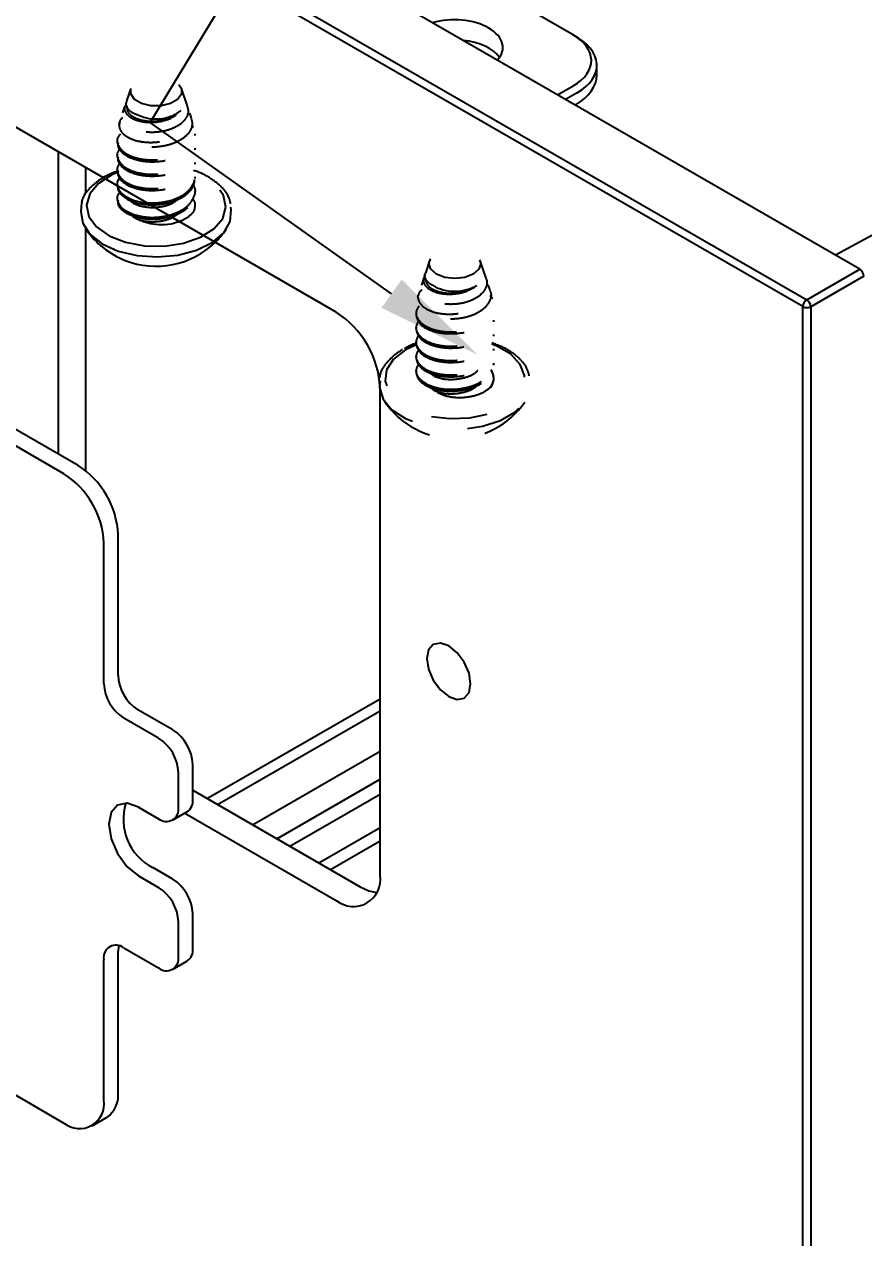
# Model space of a CAD drawing. Extents: x -1.2 to 11.1, y -7.1 to 0.
# Drawn here: x 2.399 to 3.889, y -4.546 to -2.391 of the extents above; entities that cross this region are included whole.
import ezdxf
from ezdxf import colors
from ezdxf.entities.mleader import LeaderData, LeaderLine
from ezdxf.math import Vec2, Vec3

# ---------------------------------------------------------------- set-up
doc = ezdxf.new("R2010")
doc.units = 0
doc.header["$LTSCALE"] = 0.5
doc.header["$MEASUREMENT"] = 0
doc.linetypes.add('HIDDEN2', pattern=[0.1875, 0.125, -0.0625])
for name, color, linetype in [('End Cap', 92, 'CONTINUOUS'), ('FAB DWG', 221, 'CONTINUOUS'), ('Hardware', 242, 'CONTINUOUS'), ('Housing', 150, 'CONTINUOUS')]:
    doc.layers.add(name, color=color, linetype=linetype)
doc.styles.add('LSAD_Standard', font='arial.ttf')

msp = doc.modelspace()

# ---------------------------------------------------------------- linework, layer by layer
at = {"layer": 'End Cap', "transparency": 16777216}
for p, q in [((3.8821, -2.8258), (1.4726, -1.4349)), ((3.781, -2.8923), (1.3748, -1.5032)), ((1.3818, -1.4911), (3.788, -2.8801)), ((3.3719, -2.4087), (2.6761, -2.007)), ((2.9527, -2.9022), (2.2032, -2.4695)), ((3.4154, -2.4807), (3.4154, -2.4634)), ((3.3456, -2.5161), (3.3733, -2.5001)), ((3.3804, -2.5124), (3.3598, -2.5243)), ((3.9266, -2.7532), (3.8393, -2.8011)), ((3.788, -2.8801), (3.8821, -2.8258)), ((3.8892, -2.8381), (3.7951, -2.8924)), ((3.781, -6.2083), (3.781, -2.8923)), ((3.7951, -2.8924), (3.7951, -6.2084)), ((3.0305, -3.9024), (3.0305, -3.0369)), ((2.698, -3.7513), (2.9951, -3.9229)), ((2.6837, -3.7921), (2.9527, -3.9474))]:
    msp.add_line(p, q, dxfattribs=at)
at = {"layer": 'End Cap', "transparency": 16777216, "flags": 128}
for points in [[(3.1913, -3.5625), (3.1884, -3.5436), (3.18, -3.5242), (3.1673, -3.5072), (3.1525, -3.4952), (3.1376, -3.49), (3.125, -3.4925), (3.1165, -3.5022), (3.1136, -3.5176), (3.1165, -3.5365), (3.125, -3.556), (3.1376, -3.573), (3.1525, -3.585), (3.1673, -3.5902), (3.18, -3.5877), (3.1884, -3.578), (3.1913, -3.5625)], [(2.9951, -3.9229), (3.0103, -3.9299), (3.0246, -3.9332)]]:
    msp.add_lwpolyline(points, dxfattribs=at)
at = {"layer": 'End Cap', "transparency": 16777216}
for centre, radius, start, end in [((3.7964, -2.893), 0.0154, 123.2297, 177.3477), ((3.7792, -2.8934), 0.0159, 3.5222, 56.4778), ((2.8616, -3.0446), 0.169, 2.6055, 57.3945), ((3.7881, -2.8786), 0.0154, 242.6565, 296.7662), ((2.9831, -3.9101), 0.048, 230.7967, 9.214)]:
    msp.add_arc(centre, radius, start, end, dxfattribs=at)
for centre, major_axis, ratio, start_param, end_param in [((3.1635, -2.4309), (0.085, -0.0013), 0.567125, 0.793824, 2.067927), ((3.1635, -2.4309), (0.085, -0.0013), 0.567125, 5.802907, 7.077009), ((3.2906, -2.454), (0.115, -0.0017), 0.567125, 5.523666, 7.077009), ((3.2904, -2.4622), (0.125, -0.0017), 0.567944, 5.523014, 7.131563), ((3.1635, -2.4687), (0.085, 0.0013), 0.587275, 0.368683, 1.39011), ((3.2904, -2.4819), (0.125, 0.0018), 0.586483, 5.46671, 6.274896), ((3.8821, -2.834), (-0.005, 0.00866), 0.577557, 3.927224, 5.497716)]:
    msp.add_ellipse(centre, major_axis=major_axis, ratio=ratio, start_param=start_param, end_param=end_param, dxfattribs=at)
at = {"layer": 'Hardware', "linetype": 'HIDDEN2', "transparency": 16777216}
for p, q in [((2.5878, -2.5045), (2.5805, -2.5268)), ((2.6886, -2.5362), (2.6782, -2.5045)), ((2.5776, -2.5356), (2.5735, -2.5482)), ((2.5809, -2.5354), (2.5809, -2.539)), ((2.5682, -2.5645), (2.5665, -2.5696)), ((2.6956, -2.5576), (2.6926, -2.5485)), ((2.702, -2.5884), (2.702, -2.5852)), ((2.564, -2.598), (2.564, -2.6011)), ((2.564, -2.6235), (2.564, -2.6267)), ((2.702, -2.6139), (2.702, -2.6107)), ((2.564, -2.649), (2.564, -2.6522)), ((2.702, -2.6394), (2.702, -2.6362)), ((2.702, -2.6649), (2.702, -2.6618)), ((2.564, -2.6745), (2.564, -2.6777)), ((2.702, -2.6905), (2.702, -2.6873)), ((2.564, -2.7), (2.564, -2.7032)), ((3.1181, -2.8109), (3.111, -2.8326)), ((3.2187, -2.8419), (3.2085, -2.8109)), ((3.1083, -2.841), (3.104, -2.8539)), ((3.1113, -2.8421), (3.1113, -2.8445)), ((3.2257, -2.8633), (3.2226, -2.8538)), ((3.0987, -2.8701), (3.097, -2.8753)), ((3.0943, -2.9035), (3.0943, -2.9067)), ((3.0943, -2.9291), (3.0943, -2.9322)), ((3.2323, -2.9195), (3.2323, -2.9163)), ((3.2323, -2.945), (3.2323, -2.9418)), ((3.0943, -2.9546), (3.0943, -2.9578)), ((3.2323, -2.9705), (3.2323, -2.9673)), ((3.0943, -2.9801), (3.0943, -2.9833)), ((3.2323, -2.996), (3.2323, -2.9929)), ((3.0943, -3.0056), (3.0943, -3.0088)), ((3.1175, -3.0092), (3.1265, -3.0157))]:
    msp.add_line(p, q, dxfattribs=at)
at = {"layer": 'Hardware', "transparency": 16777216}
for p, q in [((2.4693, -3.1894), (1.6119, -2.6945)), ((2.4947, -3.1748), (1.6373, -2.6798)), ((2.5654, -3.5473), (2.5654, -3.2972)), ((2.54, -3.562), (2.54, -3.3119)), ((2.6626, -3.6443), (2.6007, -3.6085)), ((2.6372, -3.6589), (2.5753, -3.6232)), ((2.698, -3.7669), (2.698, -3.7055)), ((2.6726, -3.7816), (2.6726, -3.7202)), ((2.6017, -3.7815), (2.6372, -3.802)), ((2.6622, -3.8045), (2.6876, -3.7898)), ((2.6626, -3.9094), (2.6271, -3.8889)), ((2.6017, -3.9036), (2.6372, -3.9241)), ((2.6726, -4.0468), (2.6726, -3.9853)), ((2.698, -4.0321), (2.698, -3.9707)), ((2.54, -4.302), (2.54, -4.0519)), ((2.5654, -4.2873), (2.5654, -4.0372)), ((2.5753, -4.0315), (2.6372, -4.0672)), ((2.6622, -4.0697), (2.6876, -4.055)), ((2.2121, -4.1943), (2.4693, -4.3428)), ((2.5193, -4.3477), (2.5447, -4.3331))]:
    msp.add_line(p, q, dxfattribs=at)
at = {"layer": 'Hardware', "linetype": 'HIDDEN2', "transparency": 16777216, "flags": 128}
for points in [[(2.6711, -2.5244), (2.6583, -2.5317), (2.6417, -2.5356), (2.6237, -2.5355), (2.6072, -2.5315), (2.5946, -2.5241), (2.5878, -2.5145), (2.588, -2.5041), (2.5949, -2.4946), (2.6077, -2.4873), (2.6243, -2.4834), (2.6423, -2.4835), (2.6588, -2.4875), (2.6714, -2.4949), (2.6782, -2.5045), (2.6781, -2.5148), (2.6711, -2.5244)], [(2.5642, -2.6541), (2.5542, -2.6584), (2.5423, -2.6659)], [(2.7165, -2.7659), (2.7356, -2.7538), (2.7511, -2.7355), (2.7569, -2.7154), (2.7528, -2.6951), (2.7389, -2.6764), (2.7165, -2.6607), (2.7019, -2.6541)], [(2.7348, -2.7764), (2.7529, -2.761), (2.7644, -2.7411), (2.7662, -2.7201), (2.7653, -2.7155)], [(2.5918, -2.732), (2.5959, -2.7347), (2.6038, -2.7385)], [(3.1959, -2.8346), (3.1809, -2.8403), (3.1633, -2.8423), (3.1457, -2.8403), (3.1308, -2.8346), (3.1208, -2.826), (3.1173, -2.8158), (3.1208, -2.8056), (3.1308, -2.797), (3.1457, -2.7913), (3.1633, -2.7892), (3.1809, -2.7913), (3.1959, -2.797), (3.2058, -2.8056), (3.2093, -2.8158), (3.2058, -2.826), (3.1959, -2.8346)], [(3.095, -2.9602), (3.0757, -2.9693), (3.0545, -2.9856), (3.0422, -3.0047), (3.0397, -3.025), (3.0472, -3.0449), (3.0641, -3.0628), (3.0891, -3.0772), (3.12, -3.087), (3.1545, -3.0913), (3.1897, -3.0899), (3.2228, -3.0827), (3.251, -3.0705), (3.2721, -3.0542), (3.2845, -3.0351), (3.287, -3.0148), (3.2795, -2.9949), (3.2626, -2.977), (3.2376, -2.9626), (3.2287, -2.9591)], [(3.0306, -3.0239), (3.0297, -3.0358), (3.0359, -3.0565), (3.0515, -3.0755), (3.0755, -3.0913), (3.1059, -3.1028), (3.1406, -3.1092), (3.177, -3.1099), (3.2124, -3.1049), (3.2442, -3.0946), (3.2699, -3.0798), (3.2878, -3.0614), (3.2964, -3.041), (3.2954, -3.0211)], [(3.1157, -3.0321), (3.12, -3.0366), (3.1265, -3.0412)]]:
    msp.add_lwpolyline(points, dxfattribs=at)
at = {"layer": 'Hardware', "transparency": 16777216, "flags": 128}
for points in [[(2.5423, -2.6659), (2.5304, -2.6734)], [(2.5304, -2.6734), (2.515, -2.6918), (2.5091, -2.7118), (2.5132, -2.7321), (2.5271, -2.7508), (2.5496, -2.7665), (2.5788, -2.778), (2.6124, -2.7842), (2.6476, -2.7847), (2.6817, -2.7794), (2.7119, -2.7688), (2.7165, -2.7659)], [(2.5006, -2.7079), (2.4994, -2.723), (2.5026, -2.7439), (2.5155, -2.7636), (2.537, -2.7806), (2.5657, -2.7935), (2.5994, -2.8015), (2.6355, -2.804), (2.6715, -2.8007), (2.7046, -2.792), (2.7325, -2.7784), (2.7348, -2.7764)], [(2.6017, -3.7815), (2.5815, -3.7745), (2.5643, -3.7778), (2.5529, -3.791), (2.5488, -3.812), (2.5529, -3.8377), (2.5643, -3.8641), (2.5815, -3.8873), (2.6017, -3.9036)], [(2.5665, -4.0277), (2.5661, -4.0297), (2.5654, -4.0372)]]:
    msp.add_lwpolyline(points, dxfattribs=at)
at = {"layer": 'Hardware', "linetype": 'HIDDEN2', "transparency": 16777216}
for centre, radius, start, end in [((2.6325, -2.4833), 0.0755, 249.905, 306.7482), ((2.633, -2.6695), 0.151, 313.9727, 325.2997), ((3.1631, -2.7851), 0.0799, 244.6313, 299.2553), ((3.2073, -3.0199), 0.025, 321.5847, 37.0383), ((3.1633, -2.9758), 0.151, 214.7003, 325.2997)]:
    msp.add_arc(centre, radius, start, end, dxfattribs=at)
at = {"layer": 'Hardware', "transparency": 16777216}
for centre, radius, start, end in [((2.633, -2.6695), 0.151, 214.7003, 248.6245), ((2.633, -2.6695), 0.151, 248.6245, 313.9727), ((2.3865, -3.3189), 0.1537, 2.6055, 57.3945), ((2.4119, -3.3042), 0.1537, 2.6055, 57.3945), ((2.6421, -3.5438), 0.0768, 182.6055, 237.3945), ((2.6168, -3.5585), 0.0768, 182.6055, 237.3945), ((2.5958, -3.7236), 0.0768, 2.6055, 57.3945), ((2.6212, -3.709), 0.0768, 2.6055, 57.3945), ((2.6742, -3.77), 0.024, 304.0564, 7.2558), ((2.671, -3.8033), 0.0962, 162.4729, 242.8469), ((2.651, -3.7851), 0.0218, 230.7967, 9.214), ((2.6212, -3.9742), 0.0768, 2.6055, 57.3945), ((2.5958, -3.9888), 0.0768, 2.6055, 57.3945), ((2.5615, -4.0484), 0.0218, 50.7967, 189.214), ((2.651, -4.0503), 0.0218, 230.7967, 9.214), ((2.6742, -4.0351), 0.024, 304.0564, 7.2558), ((2.5178, -4.2934), 0.048, 304.0564, 7.2558), ((2.4969, -4.3089), 0.0437, 230.7967, 9.214)]:
    msp.add_arc(centre, radius, start, end, dxfattribs=at)
at = {"layer": 'Hardware', "linetype": 'HIDDEN2', "transparency": 16777216}
for points, knots in [([(2.573, -2.5569), (2.5726, -2.5573), (2.5682, -2.5607), (2.5664, -2.5692), (2.569, -2.5804), (2.5795, -2.5902), (2.5958, -2.5975), (2.6162, -2.601), (2.6381, -2.6001), (2.6591, -2.5951), (2.6768, -2.5863), (2.6892, -2.5744), (2.6946, -2.561), (2.6943, -2.5495), (2.6898, -2.5434), (2.6884, -2.5416)], [0, 0, 0, 0, 0.009456, 0.099636, 0.189676, 0.277572, 0.365605, 0.453595, 0.539383, 0.625268, 0.711116, 0.794913, 0.87865, 0.962357, 1, 1, 1, 1]), ([(2.688, -2.5364), (2.6888, -2.5391), (2.691, -2.5458), (2.6871, -2.5567), (2.6776, -2.5678), (2.6626, -2.5764), (2.6441, -2.5816), (2.6242, -2.5834), (2.605, -2.5812), (2.5887, -2.5754), (2.5773, -2.567), (2.5717, -2.5574), (2.5733, -2.5511), (2.574, -2.5483)], [0, 0, 0, 0, 0.06253, 0.154882, 0.249014, 0.343431, 0.437744, 0.533566, 0.629908, 0.726178, 0.823689, 0.921955, 1, 1, 1, 1]), ([(2.5781, -2.5357), (2.5778, -2.5363), (2.5756, -2.5398), (2.5778, -2.547), (2.5852, -2.5554), (2.5984, -2.5617), (2.6153, -2.5652), (2.6339, -2.5648), (2.6519, -2.5608), (2.6677, -2.5539), (2.6744, -2.5471), (2.6777, -2.5439)], [0, 0, 0, 0, 0.022647, 0.150441, 0.275073, 0.399374, 0.523636, 0.64495, 0.765704, 0.886436, 1, 1, 1, 1]), ([(2.6065, -2.5543), (2.6017, -2.5527), (2.5919, -2.5495), (2.5828, -2.5417), (2.5788, -2.5338), (2.5805, -2.5289), (2.5812, -2.527)], [0, 0, 0, 0, 0.274149, 0.549028, 0.825388, 1, 1, 1, 1]), ([(2.5819, -2.539), (2.5817, -2.5406), (2.5811, -2.5457), (2.5886, -2.5535), (2.603, -2.5605), (2.6223, -2.5637), (2.6431, -2.562), (2.6624, -2.556), (2.673, -2.5489), (2.6772, -2.5444), (2.6777, -2.5439)], [0, 0, 0, 0, 0.071107, 0.224957, 0.374818, 0.524679, 0.678529, 0.826213, 0.97871, 1, 1, 1, 1]), ([(2.6949, -2.5578), (2.6958, -2.5608), (2.6983, -2.5683), (2.6939, -2.5804), (2.6831, -2.5926), (2.6662, -2.6022), (2.6455, -2.6079), (2.6231, -2.6097), (2.6016, -2.6071), (2.5833, -2.6004), (2.5706, -2.5908), (2.5644, -2.58), (2.5663, -2.5729), (2.5671, -2.5697)], [0, 0, 0, 0, 0.062596, 0.155317, 0.249623, 0.344179, 0.438649, 0.534466, 0.630741, 0.726957, 0.824284, 0.922278, 1, 1, 1, 1]), ([(2.5693, -2.586), (2.5679, -2.5876), (2.5626, -2.5932), (2.5639, -2.6051), (2.5737, -2.618), (2.5933, -2.6278), (2.6188, -2.6325), (2.6463, -2.6309), (2.6719, -2.6234), (2.6917, -2.6105), (2.702, -2.5943), (2.7035, -2.5798), (2.6979, -2.5721), (2.6961, -2.5697)], [0, 0, 0, 0, 0.0387564, 0.1383257, 0.2420179, 0.3430432, 0.4440686, 0.5477608, 0.6473301, 0.750118, 0.8529059, 0.9524752, 1, 1, 1, 1]), ([(2.5688, -2.6123), (2.5675, -2.6136), (2.5625, -2.619), (2.5639, -2.6306), (2.5737, -2.6435), (2.5933, -2.6533), (2.6188, -2.658), (2.6463, -2.6564), (2.6719, -2.6489), (2.6918, -2.6361), (2.7018, -2.6198), (2.7038, -2.6069), (2.6996, -2.6007), (2.6989, -2.5997)], [0, 0, 0, 0, 0.034151, 0.137248, 0.244614, 0.349219, 0.453823, 0.56119, 0.664287, 0.770717, 0.877146, 0.980244, 1, 1, 1, 1]), ([(2.5653, -2.6012), (2.565, -2.6034), (2.5642, -2.6104), (2.5742, -2.6212), (2.5932, -2.631), (2.6188, -2.6357), (2.6463, -2.6341), (2.672, -2.6266), (2.6913, -2.6138), (2.7016, -2.6), (2.701, -2.5913), (2.7007, -2.5884)], [0, 0, 0, 0, 0.058884, 0.186247, 0.310334, 0.434421, 0.561783, 0.684082, 0.810334, 0.936586, 1, 1, 1, 1]), ([(2.5688, -2.6378), (2.5675, -2.6391), (2.5625, -2.6445), (2.5639, -2.6561), (2.5737, -2.669), (2.5933, -2.6789), (2.6188, -2.6835), (2.6463, -2.6819), (2.6719, -2.6744), (2.6918, -2.6616), (2.7018, -2.6453), (2.7038, -2.6324), (2.6996, -2.6262), (2.6989, -2.6252)], [0, 0, 0, 0, 0.0341506, 0.1372477, 0.2446139, 0.3492187, 0.4538235, 0.5611897, 0.6642868, 0.7707166, 0.8771464, 0.9802436, 1, 1, 1, 1]), ([(2.5653, -2.6267), (2.565, -2.6289), (2.5642, -2.6359), (2.5742, -2.6467), (2.5932, -2.6565), (2.6188, -2.6612), (2.6463, -2.6596), (2.672, -2.6521), (2.6913, -2.6393), (2.7016, -2.6255), (2.701, -2.6168), (2.7007, -2.6139)], [0, 0, 0, 0, 0.058884, 0.186247, 0.310334, 0.434421, 0.561783, 0.684082, 0.810334, 0.936586, 1, 1, 1, 1]), ([(2.5663, -2.6508), (2.5573, -2.6543), (2.5475, -2.658), (2.5393, -2.6628), (2.5386, -2.6632)], [0, 0, 0, 0, 0.5505691, 0.5951719, 0.5951719, 0.5951719, 0.5951719]), ([(2.5653, -2.6522), (2.565, -2.6544), (2.5642, -2.6614), (2.5742, -2.6722), (2.5932, -2.682), (2.6188, -2.6867), (2.6463, -2.6851), (2.672, -2.6776), (2.6913, -2.6648), (2.7016, -2.651), (2.701, -2.6423), (2.7007, -2.6394)], [0, 0, 0, 0, 0.058884, 0.186247, 0.310334, 0.434421, 0.561783, 0.684082, 0.810334, 0.936586, 1, 1, 1, 1]), ([(2.6159, -2.7078), (2.6169, -2.7078), (2.6269, -2.7086), (2.6463, -2.7074), (2.6719, -2.7), (2.6918, -2.6871), (2.7018, -2.6709), (2.7038, -2.6578), (2.6996, -2.6516), (2.6988, -2.6506)], [0.4414384, 0.4414384, 0.4414384, 0.4414384, 0.4533889, 0.5606523, 0.6636508, 0.7699787, 0.8763066, 0.979305, 1, 1, 1, 1]), ([(2.7653, -2.7096), (2.7646, -2.7062), (2.7626, -2.6956), (2.7503, -2.6797), (2.7296, -2.6636), (2.7115, -2.6537), (2.6999, -2.6508), (2.699, -2.6506)], [0, 0, 0, 0, 0.131317, 0.402916, 0.684518, 0.974949, 1, 1, 1, 1]), ([(2.6221, -2.7113), (2.6301, -2.7116), (2.6473, -2.7103), (2.672, -2.7031), (2.6913, -2.6903), (2.7016, -2.6765), (2.701, -2.6678), (2.7007, -2.6649)], [0.4491884, 0.4491884, 0.4491884, 0.4491884, 0.5617834, 0.6840819, 0.8103338, 0.9365856, 1, 1, 1, 1]), ([(2.5688, -2.6888), (2.5675, -2.6902), (2.5625, -2.6956), (2.564, -2.7071), (2.5735, -2.7203), (2.5874, -2.7261), (2.5943, -2.729)], [0, 0, 0, 0, 0.097791, 0.393014, 0.700461, 1, 1, 1, 1]), ([(2.5943, -2.7322), (2.6023, -2.7341), (2.6185, -2.738), (2.6464, -2.7361), (2.672, -2.7287), (2.6913, -2.7158), (2.7016, -2.702), (2.701, -2.6934), (2.7007, -2.6905)], [0, 0, 0, 0, 0.179923, 0.364596, 0.541926, 0.724988, 0.908051, 1, 1, 1, 1]), ([(2.6547, -2.7301), (2.6603, -2.7287), (2.674, -2.7241), (2.6918, -2.7126), (2.7018, -2.6964), (2.7038, -2.6834), (2.6996, -2.6772), (2.6989, -2.6762)], [0.3771714, 0.3771714, 0.3771714, 0.3771714, 0.4841383, 0.6476798, 0.8112214, 0.969642, 1, 1, 1, 1]), ([(2.5653, -2.7032), (2.565, -2.7054), (2.5642, -2.7124), (2.5739, -2.7235), (2.5876, -2.7293), (2.5943, -2.7322)], [0, 0, 0, 0, 0.189745, 0.60015, 1, 1, 1, 1]), ([(2.5869, -2.703), (2.5877, -2.7041), (2.5907, -2.7084), (2.5982, -2.711), (2.6038, -2.713)], [0, 0, 0, 0, 0.262151, 1, 1, 1, 1]), ([(2.6038, -2.713), (2.6098, -2.7143), (2.6182, -2.7161), (2.6275, -2.7161), (2.6301, -2.7159)], [0, 0, 0, 0, 0.2750606, 0.3819336, 0.3819336, 0.3819336, 0.3819336]), ([(2.6301, -2.7159), (2.6344, -2.7157), (2.6455, -2.7143), (2.6603, -2.7102), (2.6676, -2.7046), (2.6705, -2.7024)], [0.3819336, 0.3819336, 0.3819336, 0.3819336, 0.5574422, 0.8285078, 1, 1, 1, 1]), ([(2.7005, -2.722), (2.7021, -2.7161), (2.704, -2.7091), (2.6996, -2.7027), (2.6989, -2.7017)], [0, 0, 0, 0, 0.843324, 1, 1, 1, 1]), ([(2.5943, -2.729), (2.6023, -2.7309), (2.6185, -2.7348), (2.6402, -2.7333), (2.6519, -2.7308), (2.6547, -2.7301)], [0, 0, 0, 0, 0.1607372, 0.3257177, 0.3771714, 0.3771714, 0.3771714, 0.3771714]), ([(2.6038, -2.7385), (2.6098, -2.7398), (2.6221, -2.7425), (2.6429, -2.7405), (2.6562, -2.7368), (2.6615, -2.7341)], [0, 0, 0, 0, 0.2750606, 0.5574422, 0.8281193, 0.8281193, 0.8281193, 0.8281193]), ([(2.6615, -2.7341), (2.6615, -2.7341), (2.6648, -2.7323), (2.6676, -2.7301), (2.6705, -2.728)], [0.8281193, 0.8281193, 0.8281193, 0.8281193, 0.8285078, 1, 1, 1, 1]), ([(2.7005, -2.722), (2.6974, -2.7258), (2.6913, -2.7335), (2.6802, -2.7391), (2.6741, -2.7414)], [0, 0, 0, 0, 0.1843443, 0.3641227, 0.3641227, 0.3641227, 0.3641227]), ([(3.2182, -2.8421), (3.2187, -2.8431), (3.2212, -2.8479), (3.2195, -2.8572), (3.2127, -2.8687), (3.1998, -2.8785), (3.1828, -2.8854), (3.1633, -2.8886), (3.1435, -2.8881), (3.1258, -2.8839), (3.1119, -2.8764), (3.1042, -2.867), (3.1018, -2.859), (3.1041, -2.8549), (3.1046, -2.8541)], [0, 0, 0, 0, 0.022003, 0.114855, 0.20757, 0.302071, 0.396858, 0.49154, 0.587737, 0.684457, 0.781105, 0.878998, 0.977649, 1, 1, 1, 1]), ([(3.1113, -2.8363), (3.1108, -2.8367), (3.1073, -2.8399), (3.1068, -2.8472), (3.1108, -2.8562), (3.1211, -2.8638), (3.136, -2.869), (3.1539, -2.8706), (3.1723, -2.8687), (3.1896, -2.8636), (3.198, -2.8576), (3.2021, -2.8548)], [0, 0, 0, 0, 0.021393, 0.14935, 0.274142, 0.398604, 0.523024, 0.644494, 0.765404, 0.886291, 1, 1, 1, 1]), ([(3.1289, -2.8572), (3.1247, -2.8551), (3.1164, -2.851), (3.1107, -2.8424), (3.1091, -2.8359), (3.1111, -2.8329), (3.1112, -2.8327)], [0, 0, 0, 0, 0.325062, 0.650988, 0.978672, 1, 1, 1, 1]), ([(3.1113, -2.8445), (3.1121, -2.8479), (3.1136, -2.8547), (3.1257, -2.8631), (3.1429, -2.8683), (3.1633, -2.8689), (3.1838, -2.8651), (3.1962, -2.8592), (3.2015, -2.8552), (3.2021, -2.8548)], [0, 0, 0, 0, 0.1640683, 0.3257026, 0.4873369, 0.6532733, 0.81256, 0.9770372, 1, 1, 1, 1]), ([(3.2251, -2.8635), (3.2257, -2.8646), (3.2285, -2.8699), (3.2265, -2.8803), (3.2189, -2.8931), (3.2043, -2.904), (3.1852, -2.9115), (3.1633, -2.9149), (3.1411, -2.9142), (3.1212, -2.9094), (3.1058, -2.9008), (3.0971, -2.8901), (3.0945, -2.881), (3.0972, -2.8764), (3.0976, -2.8755)], [0, 0, 0, 0, 0.021922, 0.115083, 0.208132, 0.30277, 0.397659, 0.492463, 0.588618, 0.685232, 0.781787, 0.879458, 0.977797, 1, 1, 1, 1]), ([(3.1043, -2.8624), (3.1025, -2.8643), (3.0974, -2.8696), (3.0972, -2.8797), (3.1034, -2.8903), (3.1167, -2.8992), (3.135, -2.9048), (3.1563, -2.9063), (3.178, -2.9036), (3.1977, -2.8969), (3.2132, -2.8865), (3.2224, -2.8739), (3.2254, -2.8626), (3.2227, -2.8561), (3.2218, -2.854)], [0, 0, 0, 0, 0.053168, 0.147791, 0.240162, 0.332676, 0.425145, 0.5153, 0.605557, 0.695775, 0.783838, 0.871837, 0.959805, 1, 1, 1, 1]), ([(3.0991, -2.8911), (3.0969, -2.8952), (3.0922, -2.9039), (3.0981, -2.9175), (3.1133, -2.9292), (3.1363, -2.9366), (3.1633, -2.9379), (3.1904, -2.9333), (3.2134, -2.9229), (3.2289, -2.9079), (3.2335, -2.891), (3.2319, -2.8784), (3.2265, -2.8732), (3.2262, -2.8729)], [0, 0, 0, 0, 0.0896975, 0.1918978, 0.2914696, 0.3910413, 0.4932416, 0.5913783, 0.6926873, 0.7939963, 0.8921329, 0.9943332, 1, 1, 1, 1]), ([(3.0986, -2.9177), (3.0967, -2.9214), (3.0922, -2.9298), (3.0981, -2.943), (3.1133, -2.9547), (3.1363, -2.9621), (3.1633, -2.9634), (3.1904, -2.9589), (3.2135, -2.9484), (3.2285, -2.9335), (3.2343, -2.9182), (3.2304, -2.909), (3.2289, -2.9053)], [0, 0, 0, 0, 0.085969, 0.193445, 0.298157, 0.402869, 0.510346, 0.613548, 0.720087, 0.826626, 0.929829, 1, 1, 1, 1]), ([(3.0944, -2.9067), (3.0954, -2.9114), (3.0975, -2.9207), (3.1134, -2.9324), (3.1362, -2.9397), (3.1633, -2.9411), (3.1904, -2.9365), (3.2137, -2.926), (3.2279, -2.9112), (3.234, -2.8996), (3.2323, -2.894), (3.2323, -2.894)], [0, 0, 0, 0, 0.125929, 0.250016, 0.374103, 0.501465, 0.623764, 0.750016, 0.876268, 0.998566, 1, 1, 1, 1]), ([(3.0986, -2.9432), (3.0967, -2.9469), (3.0922, -2.9553), (3.0981, -2.9685), (3.1133, -2.9802), (3.1363, -2.9876), (3.1633, -2.9889), (3.1904, -2.9844), (3.2135, -2.9739), (3.2285, -2.959), (3.2343, -2.9437), (3.2304, -2.9345), (3.2289, -2.9308)], [0, 0, 0, 0, 0.085969, 0.193445, 0.298157, 0.402869, 0.510346, 0.613548, 0.720087, 0.826626, 0.929829, 1, 1, 1, 1]), ([(3.0944, -2.9322), (3.0954, -2.9369), (3.0975, -2.9462), (3.1134, -2.9579), (3.1362, -2.9653), (3.1633, -2.9666), (3.1904, -2.9621), (3.2137, -2.9515), (3.2279, -2.9367), (3.234, -2.9251), (3.2323, -2.9196), (3.2323, -2.9195)], [0, 0, 0, 0, 0.125929, 0.250016, 0.374103, 0.501465, 0.623764, 0.750016, 0.876268, 0.998566, 1, 1, 1, 1]), ([(3.0944, -2.9578), (3.0954, -2.9624), (3.0975, -2.9718), (3.1134, -2.9834), (3.1362, -2.9908), (3.1633, -2.9921), (3.1904, -2.9876), (3.2137, -2.9771), (3.2279, -2.9622), (3.234, -2.9507), (3.2323, -2.9451), (3.2323, -2.945)], [0, 0, 0, 0, 0.125929, 0.250016, 0.374103, 0.501465, 0.623764, 0.750016, 0.876268, 0.998566, 1, 1, 1, 1]), ([(3.0702, -2.9688), (3.0659, -2.9715), (3.0533, -2.9793), (3.0391, -2.9948), (3.0302, -3.0094), (3.03, -3.0172), (3.03, -3.0181)], [0, 0, 0, 0, 0.207775, 0.60426, 0.957135, 1, 1, 1, 1]), ([(3.0944, -2.9578), (3.0941, -2.9578), (3.0862, -2.9599), (3.0799, -2.9636), (3.0738, -2.9671)], [0, 0, 0, 0, 0.037249, 1, 1, 1, 1]), ([(3.0986, -2.9687), (3.0967, -2.9725), (3.0922, -2.9808), (3.0981, -2.9941), (3.1133, -3.0057), (3.1363, -3.0131), (3.1633, -3.0145), (3.1904, -3.0099), (3.2135, -2.9994), (3.2285, -2.9845), (3.2343, -2.9694), (3.2305, -2.9604), (3.229, -2.9568)], [0, 0, 0, 0, 0.086254, 0.194087, 0.299146, 0.404206, 0.512039, 0.615584, 0.722476, 0.829369, 0.932914, 1, 1, 1, 1]), ([(3.0944, -2.9833), (3.0954, -2.988), (3.0975, -2.9973), (3.1134, -3.0089), (3.1362, -3.0163), (3.1633, -3.0176), (3.1904, -3.0131), (3.2137, -3.0026), (3.2279, -2.9877), (3.234, -2.9762), (3.2323, -2.9706), (3.2323, -2.9705)], [0, 0, 0, 0, 0.125929, 0.250016, 0.374103, 0.501465, 0.623764, 0.750016, 0.876268, 0.998566, 1, 1, 1, 1]), ([(3.2954, -3.015), (3.2943, -3.0106), (3.2913, -2.9991), (3.2773, -2.9829), (3.2564, -2.9671), (3.2378, -2.9601), (3.2287, -2.9567)], [0, 0, 0, 0, 0.170414, 0.445092, 0.73079, 1, 1, 1, 1]), ([(3.0986, -2.9943), (3.0967, -2.998), (3.0923, -3.0063), (3.0977, -3.0198), (3.109, -3.027), (3.1146, -3.0305)], [0, 0, 0, 0, 0.288335, 0.648803, 1, 1, 1, 1]), ([(3.1146, -3.0305), (3.1216, -3.0333), (3.1359, -3.0388), (3.1634, -3.0399), (3.1904, -3.0354), (3.2135, -3.0249), (3.2285, -3.01), (3.2343, -2.9948), (3.2304, -2.9855), (3.2289, -2.9818)], [0, 0, 0, 0, 0.149196, 0.30233, 0.449376, 0.601175, 0.752974, 0.900019, 1, 1, 1, 1]), ([(3.1146, -3.0337), (3.1216, -3.0365), (3.1359, -3.042), (3.1634, -3.0431), (3.1904, -3.0386), (3.2137, -3.0281), (3.2279, -3.0132), (3.234, -3.0017), (3.2323, -2.9961), (3.2323, -2.996)], [0, 0, 0, 0, 0.165453, 0.335273, 0.498341, 0.666681, 0.83502, 0.998088, 1, 1, 1, 1]), ([(3.0944, -3.0088), (3.0953, -3.0135), (3.0972, -3.023), (3.1088, -3.0302), (3.1146, -3.0337)], [0, 0, 0, 0, 0.503684, 1, 1, 1, 1]), ([(3.1265, -3.0157), (3.1318, -3.0176), (3.1426, -3.0215), (3.1635, -3.022), (3.1835, -3.0181), (3.1979, -3.0121), (3.2026, -3.0069), (3.2038, -3.0057)], [0, 0, 0, 0, 0.229896, 0.465911, 0.692468, 0.926408, 1, 1, 1, 1]), ([(3.2269, -3.0355), (3.2298, -3.0299), (3.2346, -3.0205), (3.2305, -3.0111), (3.2289, -3.0073)], [0, 0, 0, 0, 0.602703, 1, 1, 1, 1]), ([(3.1265, -3.0412), (3.1318, -3.0431), (3.1426, -3.047), (3.1635, -3.0475), (3.1835, -3.0436), (3.1979, -3.0376), (3.2026, -3.0324), (3.2038, -3.0312)], [0, 0, 0, 0, 0.2298962, 0.4659112, 0.6924683, 0.9264079, 1, 1, 1, 1]), ([(3.2269, -3.0355), (3.2226, -3.0389), (3.214, -3.0459), (3.1946, -3.0524), (3.1731, -3.0551), (3.1523, -3.053), (3.1364, -3.0479), (3.1294, -3.0432), (3.1265, -3.0412)], [0, 0, 0, 0, 0.184344, 0.368466, 0.552063, 0.728877, 0.88749, 1, 1, 1, 1])]:
    msp.add_open_spline(points, degree=3, knots=knots, dxfattribs=at)
at = {"layer": 'Hardware', "transparency": 16777216}
msp.add_open_spline([(2.5386, -2.6632), (2.5331, -2.6665), (2.5282, -2.6703), (2.5233, -2.6741)], degree=3, dxfattribs=at)
for points, knots in [([(2.5688, -2.6633), (2.5675, -2.6646), (2.5625, -2.6701), (2.5639, -2.6817), (2.5737, -2.6945), (2.5926, -2.704), (2.6082, -2.7071), (2.6159, -2.7078)], [0, 0, 0, 0, 0.0341179, 0.1371163, 0.2443797, 0.3488843, 0.4414384, 0.4414384, 0.4414384, 0.4414384]), ([(2.5233, -2.6741), (2.5199, -2.6773), (2.5101, -2.6866), (2.5016, -2.6983), (2.5007, -2.707), (2.5006, -2.7079)], [0, 0, 0, 0, 0.321689, 0.925085, 1, 1, 1, 1]), ([(2.5653, -2.6777), (2.565, -2.6799), (2.5642, -2.6869), (2.5742, -2.6977), (2.5932, -2.7076), (2.6111, -2.7108), (2.621, -2.7113), (2.6221, -2.7113)], [0, 0, 0, 0, 0.0588842, 0.1862468, 0.3103338, 0.4344207, 0.4491884, 0.4491884, 0.4491884, 0.4491884]), ([(2.6741, -2.7414), (2.674, -2.7414), (2.6676, -2.7437), (2.654, -2.7471), (2.633, -2.7473), (2.6157, -2.744), (2.6073, -2.7401), (2.6038, -2.7385)], [0.3641227, 0.3641227, 0.3641227, 0.3641227, 0.3684658, 0.5520625, 0.7288774, 0.88749, 1, 1, 1, 1])]:
    msp.add_open_spline(points, degree=3, knots=knots, dxfattribs=at)
at = {"layer": 'Housing', "transparency": 16777216}
for p, q in [((2.4588, -2.617), (2.4588, -3.154)), ((2.5083, -2.6899), (2.5083, -2.6456)), ((2.5083, -3.1845), (2.5083, -2.7526)), ((3.0305, -3.5895), (2.7241, -3.7664)), ((2.7421, -3.7768), (3.0305, -3.6104)), ((2.8043, -3.8127), (3.0305, -3.6821)), ((2.8472, -3.8375), (3.0305, -3.7316)), ((2.8704, -3.8509), (3.0305, -3.7585)), ((2.9219, -3.8806), (3.0305, -3.8179)), ((2.9424, -3.8925), (3.0305, -3.8416))]:
    msp.add_line(p, q, dxfattribs=at)

# ---------------------------------------------------------------- leaders
at = {"layer": 'FAB DWG', "ltscale": 0.5, "transparency": 16777216}
ml = msp.add_multileader_mtext('Standard', dxfattribs=at)
ml.set_content('\\A1;8-32 x {\\H0.7x;\\S1/4;}" PAN\\PTYPE F (HW00814)', color=256, style='LSAD_Standard')
ml.set_leader_properties()
ml.build(insert=Vec2(0, 0))
ml.multileader.update_dxf_attribs({"text_left_attachment_type": 2, "dogleg_length": 0.36, "arrow_head_size": 0.1875})
ctx = ml.context
ctx.base_point, ctx.char_height, ctx.arrow_head_size, ctx.landing_gap_size, ctx.plane_origin = Vec3(4.2062, -0.4065), 0.1875, 0.1875, 0.09, Vec3(3.2287, 15.8167)
ctx.left_attachment = 2
notes = []
notes.append((ctx, [(0, (1, 1, 0), (3.929, -0.4065), (1, 0), 0.2772, [(0, [(3.2038, -2.9779), (2.6223, -2.5649)], 0, [])])]))
ctx.mtext.insert, ctx.mtext.width, ctx.mtext.defined_height, ctx.mtext.flow_direction = Vec3(4.2962, -0.0989), 2.351815, 0.6491, 5
for ctx, leaders in notes:
    for number, flags, end, landing, length, lines in leaders:
        leader = LeaderData()
        leader.index, (leader.has_last_leader_line, leader.has_dogleg_vector, leader.attachment_direction) = number, flags
        leader.last_leader_point, leader.dogleg_vector, leader.dogleg_length = Vec3(end), Vec3(landing), length
        for number, points, colour, breaks in lines:
            line = LeaderLine()
            line.index, line.vertices, line.color, line.breaks = number, Vec3.list(points), colors.encode_raw_color(colour), breaks
            leader.lines.append(line)
        ctx.leaders.append(leader)

doc.saveas('drawing.dxf')
